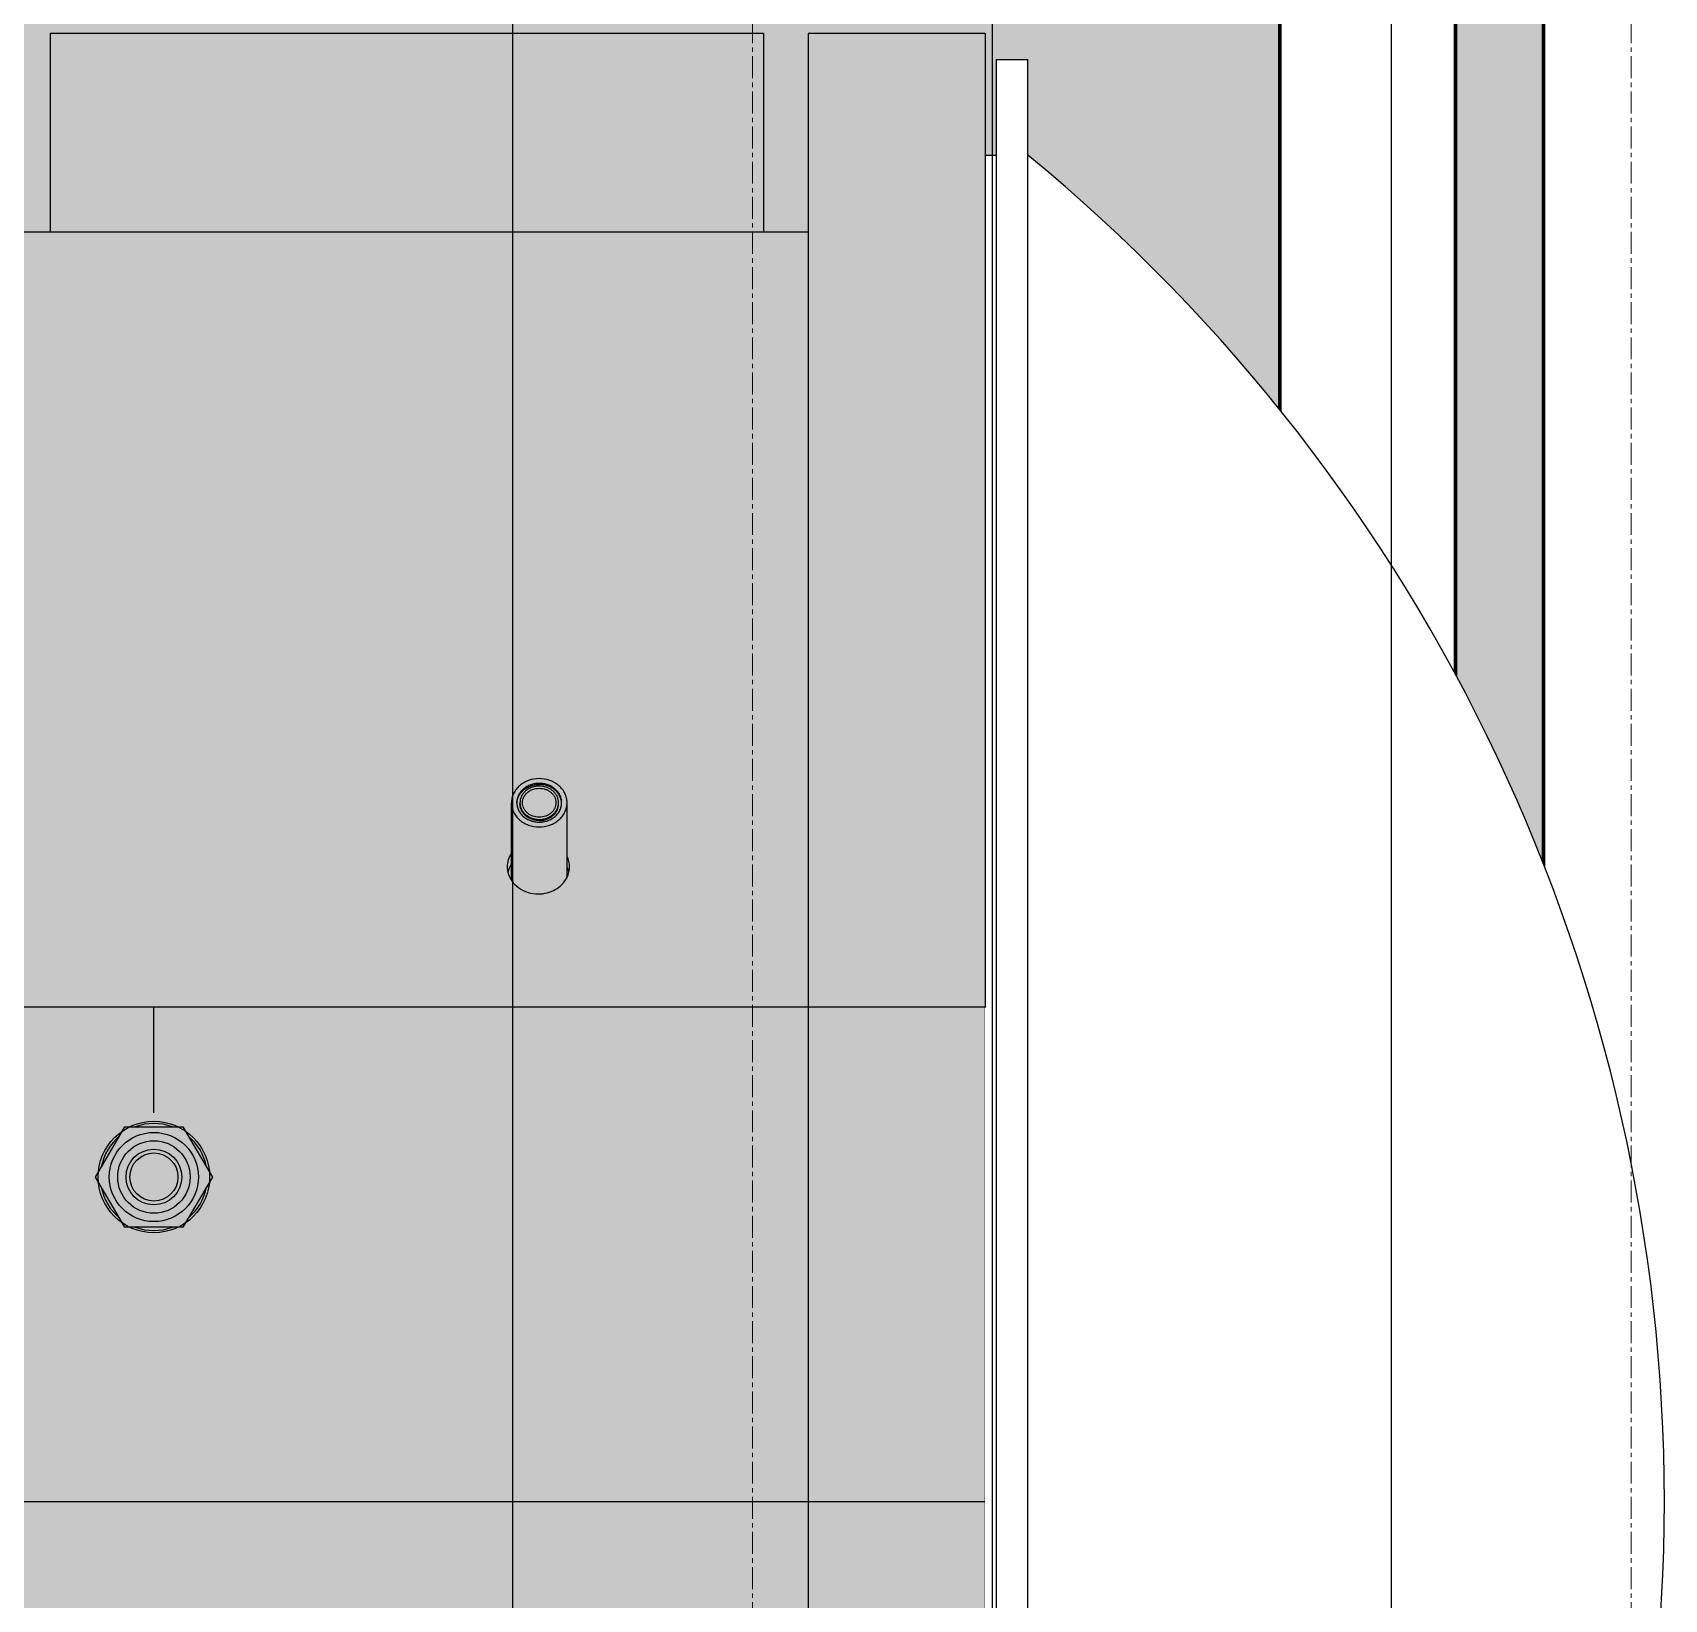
# Model space of a CAD drawing. Header units: millimetres. Extents: x -18489 to 17339, y -1599 to 10961.
# Drawn here: x -14359.1 to -14266.3, y 2149.8 to 2238.9 of the extents above; entities that cross this region are included whole.
import ezdxf

# ---------------------------------------------------------------- set-up
doc = ezdxf.new("R2010")
doc.units = ezdxf.units.MM
doc.linetypes.add('188K-SM-07-F10-MECH-CHW PIPE-Y2257103$0$XKA01LR1-HVAC-PIPE-冷卻水-Y2225103 Shawn$0$CENTER', pattern=[2, 1.25, -0.25, 0.25, -0.25])
for name, color, linetype in [('188K-SM-03-F10-MECH-EQ-Y2257103$0$0 Xref', 8, 'Continuous'), ('188K-SM-03-F10-MECH-EQ-Y2257103$0$M-EQU-FOUNDATION', 8, 'Continuous'), ('188K-SM-03-F10-MECH-EQ-Y2257103$0$Micron CUP L10 HVAC EQU$0$M-MECH-EQU', 136, 'Continuous'), ('188K-SM-03-F10-MECH-EQ-Y2257103$0$Micron CUP L10 HVAC EQU$0$M-PHASE1 AREA', 252, 'Continuous'), ('188K-SM-07-F10-MECH-CHW PIPE-Y2257103$0$M-CWTR-5PIPE-R', 94, 'Continuous'), ('188K-SM-07-F10-MECH-CHW PIPE-Y2257103$0$M-CWTR-5PIPE-S', 144, 'Continuous')]:
    doc.layers.add(name, color=color, linetype=linetype)
doc.layers.add('188K-SM-07-F10-MECH-CHW PIPE-Y2257103$0$XKA01LR1-HVAC-PIPE-冷卻水-Y2225103 Shawn$0$M-PIPE-CEN', color=8, linetype='188K-SM-07-F10-MECH-CHW PIPE-Y2257103$0$XKA01LR1-HVAC-PIPE-冷卻水-Y2225103 Shawn$0$CENTER', lineweight=9)
doc.styles.add('188K-SM-03-F10-MECH-EQ-Y2257103$0$Micron CUP L10 HVAC EQU$0$Standard', font='arial.ttf')
doc.dimstyles.new('188K-SM-03-F10-MECH-EQ-Y2257103$0$Micron CUP L10 HVAC EQU$0$Standard', dxfattribs={"dimtxt": 0.18, "dimasz": 0.18, "dimexe": 0.18, "dimexo": 0.0625, "dimgap": 0.09, "dimtad": 0, "dimtih": 1, "dimtoh": 1, "dimdec": 4, "dimzin": 0, "dimdsep": 46, "dimtxsty": '188K-SM-03-F10-MECH-EQ-Y2257103$0$Micron CUP L10 HVAC EQU$0$Standard', "dimcen": 0.09, "dimadec": 0, "dimazin": 0, "dimtfac": 1, "dimtdec": 4, "dimtofl": 0, "dimtmove": 0, "dimatfit": 3, "dimfxl": 1, "dimtolj": 1, "dimtzin": 0, "dimarcsym": 0})

# ---------------------------------------------------------------- blocks, each defined once
blk = doc.blocks.new('*D252')
at = {"layer": '188K-SM-03-F10-MECH-EQ-Y2257103$0$Micron CUP L10 HVAC EQU$0$M-PHASE1 AREA', "color": 0, "lineweight": -2, "transparency": 16777216}
for p, q in [((18382.33, 13214.75), (18382.33, 12660.38)), ((17909.33, 12660.56), (17439.2, 12660.56)), ((17909.33, 12600.37), (17909.33, 12660.74)), ((18382.15, 12660.56), (17909.51, 12660.56))]:
    blk.add_line(p, q, dxfattribs=at)
at = {"layer": '188K-SM-03-F10-MECH-EQ-Y2257103$0$Micron CUP L10 HVAC EQU$0$M-PHASE1 AREA', "color": 0, "transparency": 16777216}
for points in [[(17909.51, 12660.59), (17909.51, 12660.53), (17909.33, 12660.56)], [(18382.15, 12660.59), (18382.15, 12660.53), (18382.33, 12660.56)]]:
    blk.add_solid(points, dxfattribs=at)
at = {"layer": 'DefPoints', "color": 0, "transparency": 16777216}
for p in [(18382.33, 13214.82), (17909.33, 12660.56), (17909.33, 12600.31)]:
    blk.add_point(p, dxfattribs=at)
at = {"layer": '188K-SM-03-F10-MECH-EQ-Y2257103$0$Micron CUP L10 HVAC EQU$0$M-PHASE1 AREA', "color": 0, "transparency": 16777216, "insert": (17438.59, 12660.56), "char_height": 0.18, "attachment_point": 5, "style": '188K-SM-03-F10-MECH-EQ-Y2257103$0$Micron CUP L10 HVAC EQU$0$Standard'}
blk.add_mtext('\\A1;473.0000', dxfattribs=at)
blk = doc.blocks.new('188K-SM-07-F10-MECH-CHW PIPE-Y2257103')
at = {"layer": '188K-SM-07-F10-MECH-CHW PIPE-Y2257103$0$M-CWTR-5PIPE-R', "color": 8}
for p, q in [((-14331.799, 1064.345), (-14331.799, 5902.859)), ((-14304.499, 1064.345), (-14304.499, 5902.859))]:
    blk.add_line(p, q, dxfattribs=at)
at = {"layer": '188K-SM-07-F10-MECH-CHW PIPE-Y2257103$0$M-CWTR-5PIPE-S', "color": 8}
blk.add_line((-14281.799, 1064.345), (-14281.799, 5952.859), dxfattribs=at)
at = {"layer": '188K-SM-07-F10-MECH-CHW PIPE-Y2257103$0$XKA01LR1-HVAC-PIPE-冷卻水-Y2225103 Shawn$0$M-PIPE-CEN', "color": 8, "linetype": '188K-SM-07-F10-MECH-CHW PIPE-Y2257103$0$XKA01LR1-HVAC-PIPE-冷卻水-Y2225103 Shawn$0$CENTER'}
for p, q in [((-14268.149, 1064.345), (-14268.149, 5952.859)), ((-14318.149, 1064.345), (-14318.149, 5902.859))]:
    blk.add_line(p, q, dxfattribs=at)
blk = doc.blocks.new('188K-SM-03-F10-MECH-EQ-Y2257103$0$Micron CUP L10 HVAC EQU$0$A$C0c53ceb0')
at = {"layer": '188K-SM-03-F10-MECH-EQ-Y2257103$0$Micron CUP L10 HVAC EQU$0$M-PHASE1 AREA'}
for p, q in [((18256.26007, 13214.65005), (17850.27106, 13214.65005)), ((17850.27106, 13214.65005), (17850.27106, 13101.81891)), ((18256.26007, 13214.65005), (18256.26007, 13101.81891)), ((18281.63439, 13214.65005), (18281.63439, 11543.4106)), ((18382.32831, 13214.65005), (18281.63439, 13214.65005)), ((18382.32831, 13214.65005), (18382.32831, 10096.93438)), ((17733.43688, 13101.81891), (18281.63439, 13101.81891)), ((18112.73731, 12734.05633), (18112.73731, 12776.87372)), ((18144.4539, 12734.56884), (18144.4539, 12776.87372)), ((17876.02417, 12563.83564), (17892.84617, 12592.38057)), ((17892.84617, 12592.38057), (17925.80701, 12592.38057)), ((17925.80701, 12592.38057), (17942.62901, 12563.83564)), ((17892.84617, 12535.29071), (17876.02417, 12563.83564)), ((17942.62901, 12563.83564), (17925.80701, 12535.29071)), ((17925.80701, 12535.29071), (17892.84617, 12535.29071)), ((18509.19987, 12379.03032), (13383.58898, 12379.03032))]:
    blk.add_line(p, q, dxfattribs=at)
for radius in [31.71789, 25.37327, 20.61578, 15.85829, 13.67619]:
    blk.add_circle((17909.32659, 12563.83564), radius, dxfattribs=at)
for centre, radius, start, end in [((18125.42201, 12776.23938), 9.57644, 176.20888376, 177.5215235), ((18131.76919, 12776.23938), 9.57644, 2.4784765, 3.79111624), ((18123.85369, 12740.43715), 13.48888, 180.05324986, 193.29407331), ((18132.06708, 12734.13856), 13.77524, 13.42363065, 25.60772121), ((18132.33856, 12740.43715), 13.48888, 346.7059267, 359.94675014), ((18124.66891, 12734.0582), 11.9316, 180.00897902, 186.9636012), ((18131.34882, 12740.77841), 14.53898, 332.85224405, 334.66286979), ((18131.77694, 12740.5859), 14.06966, 334.625343, 346.64234337), ((17909.32659, 12563.83564), 30.4679, 69.65458536, 110.34541464), ((17909.32659, 12563.83564), 30.4679, 129.92689214, 169.05142826), ((17909.32659, 12563.83564), 30.4679, 10.94857173, 50.07310786), ((17909.32659, 12563.83564), 30.4679, 190.96919944, 230.13638244), ((17909.32659, 12563.83564), 30.4679, 309.86361756, 349.03080056), ((17909.32659, 12563.83564), 30.4679, 249.62238986, 290.37761014)]:
    blk.add_arc(centre, radius, start, end, dxfattribs=at)
for points, knots in [([(18144.4539, 12776.87372), (18144.4539, 12777.77261), (18144.2464, 12779.58793), (18143.32831, 12782.19101), (18141.84243, 12784.58412), (18139.85024, 12786.67429), (18137.43013, 12788.3848), (18133.74131, 12790.08422), (18128.5956, 12790.95839), (18123.4499, 12790.08422), (18119.76107, 12788.3848), (18117.34097, 12786.67429), (18115.34878, 12784.58412), (18113.86289, 12782.19101), (18112.94481, 12779.58793), (18112.73731, 12777.77261), (18112.73731, 12776.87372)], [0, 0, 0, 0, 0.058089309, 0.116891314, 0.176995868, 0.238758498, 0.302267021, 0.367347052, 0.5, 0.632652948, 0.697732979, 0.761241502, 0.823004132, 0.883108686, 0.941910691, 1, 1, 1, 1]), ([(18128.5956, 12787.9156), (18127.76343, 12787.9156), (18126.10346, 12787.77485), (18123.70614, 12787.14795), (18121.49228, 12786.12855), (18119.54699, 12784.75338), (18117.94516, 12783.07286), (18116.7505, 12781.14881), (18116.01237, 12779.05592), (18115.84553, 12777.5964), (18115.84553, 12776.87372)], [0, 0, 0, 0, 0.133645381, 0.266025132, 0.396059392, 0.522951331, 0.646355363, 0.766446302, 0.883938511, 1, 1, 1, 1]), ([(18115.86653, 12776.87256), (18115.91267, 12777.56894), (18116.16108, 12778.96617), (18116.97918, 12780.94948), (18118.2123, 12782.76081), (18119.81363, 12784.33516), (18121.72452, 12785.61877), (18123.87682, 12786.56789), (18126.19373, 12787.15053), (18127.79368, 12787.28127), (18128.5956, 12787.28127)], [0, 0, 0, 0, 0.115995418, 0.233686338, 0.354067785, 0.477704284, 0.604674932, 0.734600329, 0.866716281, 1, 1, 1, 1]), ([(18128.5956, 12786.37743), (18127.87935, 12786.37743), (18126.45062, 12786.25628), (18124.38726, 12785.71672), (18122.4818, 12784.83932), (18120.80749, 12783.65572), (18119.4288, 12782.2093), (18118.40057, 12780.55327), (18117.76526, 12778.75193), (18117.62166, 12777.49573), (18117.62166, 12776.87372)], [0, 0, 0, 0, 0.133645381, 0.266025132, 0.396059392, 0.522951331, 0.646355363, 0.766446302, 0.883938511, 1, 1, 1, 1]), ([(18141.34567, 12776.87372), (18141.34567, 12777.5964), (18141.17884, 12779.05592), (18140.44071, 12781.14881), (18139.24605, 12783.07286), (18137.64422, 12784.75338), (18135.69893, 12786.12855), (18133.48507, 12787.14795), (18131.08775, 12787.77485), (18129.42778, 12787.9156), (18128.5956, 12787.9156)], [0, 0, 0, 0, 0.116061489, 0.233553698, 0.353644637, 0.477048668, 0.603940608, 0.733974867, 0.866354619, 1, 1, 1, 1]), ([(18141.32468, 12776.87256), (18141.27853, 12777.56894), (18141.03012, 12778.96617), (18140.21202, 12780.94948), (18138.9789, 12782.76081), (18137.37757, 12784.33516), (18135.46669, 12785.61877), (18133.31439, 12786.56789), (18130.99747, 12787.15053), (18129.39753, 12787.28127), (18128.5956, 12787.28127)], [0, 0, 0, 0, 0.115995418, 0.233686338, 0.354067785, 0.477704284, 0.604674932, 0.734600329, 0.866716281, 1, 1, 1, 1]), ([(18139.56954, 12776.87372), (18139.56954, 12777.49573), (18139.42595, 12778.75193), (18138.79064, 12780.55327), (18137.7624, 12782.2093), (18136.38372, 12783.65572), (18134.70941, 12784.83932), (18132.80395, 12785.71672), (18130.74058, 12786.25628), (18129.31185, 12786.37743), (18128.5956, 12786.37743)], [0, 0, 0, 0, 0.116061489, 0.233553698, 0.353644637, 0.477048668, 0.603940608, 0.733974867, 0.866354619, 1, 1, 1, 1]), ([(18112.73731, 12776.87372), (18112.73731, 12775.97484), (18112.94481, 12774.15951), (18113.86289, 12771.55643), (18115.34878, 12769.16332), (18117.34097, 12767.07315), (18119.76107, 12765.36264), (18123.4499, 12763.66322), (18128.5956, 12762.78905), (18133.74131, 12763.66322), (18137.43013, 12765.36264), (18139.85024, 12767.07315), (18141.84243, 12769.16332), (18143.32831, 12771.55643), (18144.2464, 12774.15951), (18144.4539, 12775.97484), (18144.4539, 12776.87372)], [0, 0, 0, 0, 0.058089309, 0.116891314, 0.176995868, 0.238758498, 0.302267021, 0.367347052, 0.5, 0.632652948, 0.697732979, 0.761241502, 0.823004132, 0.883108686, 0.941910691, 1, 1, 1, 1]), ([(18115.84553, 12776.87372), (18115.84553, 12776.15104), (18116.01237, 12774.69152), (18116.7505, 12772.59863), (18117.94516, 12770.67458), (18119.54699, 12768.99406), (18121.49228, 12767.61889), (18123.70614, 12766.59949), (18126.10346, 12765.97259), (18127.76343, 12765.83184), (18128.5956, 12765.83184)], [0, 0, 0, 0, 0.116061489, 0.233553698, 0.353644637, 0.477048668, 0.603940608, 0.733974867, 0.866354619, 1, 1, 1, 1]), ([(18117.62166, 12776.87372), (18117.62166, 12776.25171), (18117.76526, 12774.99551), (18118.40057, 12773.19417), (18119.4288, 12771.53814), (18120.80749, 12770.09172), (18122.4818, 12768.90812), (18124.38726, 12768.03072), (18126.45062, 12767.49116), (18127.87935, 12767.37001), (18128.5956, 12767.37001)], [0, 0, 0, 0, 0.116061489, 0.233553698, 0.353644637, 0.477048668, 0.603940608, 0.733974867, 0.866354619, 1, 1, 1, 1]), ([(18128.5956, 12766.73568), (18127.87936, 12766.73568), (18126.45063, 12766.85683), (18124.38726, 12767.39638), (18122.48179, 12768.27378), (18120.80749, 12769.45738), (18119.4288, 12770.90381), (18118.40058, 12772.55984), (18117.76529, 12774.36118), (18117.6217, 12775.61738), (18117.6217, 12776.23939)], [0, 0, 0, 0, 0.133644167, 0.266025723, 0.39605975, 0.522951796, 0.646355834, 0.766446646, 0.883938687, 1, 1, 1, 1]), ([(18119.08063, 12776.87372), (18119.08063, 12777.41305), (18119.20512, 12778.50225), (18119.756, 12780.06409), (18120.64751, 12781.49995), (18121.84281, 12782.75407), (18123.29489, 12783.78036), (18125.50818, 12784.80001), (18128.5956, 12785.32453), (18131.68302, 12784.80001), (18133.89632, 12783.78036), (18135.34839, 12782.75407), (18136.5437, 12781.49995), (18137.43521, 12780.06409), (18137.98609, 12778.50225), (18138.11058, 12777.41305), (18138.11058, 12776.87372)], [0, 0, 0, 0, 0.058089637, 0.116891049, 0.176995969, 0.238758441, 0.302267042, 0.367347105, 0.5, 0.632652895, 0.697732958, 0.761241559, 0.823004031, 0.88310895, 0.941910363, 1, 1, 1, 1]), ([(18138.11058, 12776.87372), (18138.11058, 12776.33439), (18137.98609, 12775.24519), (18137.43521, 12773.68335), (18136.5437, 12772.24749), (18135.34839, 12770.99337), (18133.89632, 12769.96708), (18131.68302, 12768.94743), (18128.5956, 12768.42291), (18125.50818, 12768.94743), (18123.29489, 12769.96708), (18121.84281, 12770.99337), (18120.64751, 12772.24749), (18119.756, 12773.68335), (18119.20512, 12775.24519), (18119.08063, 12776.33439), (18119.08063, 12776.87372)], [0, 0, 0, 0, 0.058089637, 0.116891049, 0.176995969, 0.238758441, 0.302267042, 0.367347105, 0.5, 0.632652895, 0.697732958, 0.761241559, 0.823004031, 0.88310895, 0.941910363, 1, 1, 1, 1]), ([(18128.5956, 12765.83184), (18129.42778, 12765.83184), (18131.08775, 12765.97259), (18133.48507, 12766.59949), (18135.69893, 12767.61889), (18137.64422, 12768.99406), (18139.24605, 12770.67458), (18140.44071, 12772.59863), (18141.17884, 12774.69152), (18141.34567, 12776.15104), (18141.34567, 12776.87372)], [0, 0, 0, 0, 0.133645381, 0.266025132, 0.396059392, 0.522951331, 0.646355363, 0.766446302, 0.883938511, 1, 1, 1, 1]), ([(18128.5956, 12767.37001), (18129.31185, 12767.37001), (18130.74058, 12767.49116), (18132.80395, 12768.03072), (18134.70941, 12768.90812), (18136.38372, 12770.09172), (18137.7624, 12771.53814), (18138.79064, 12773.19417), (18139.42595, 12774.99551), (18139.56954, 12776.25171), (18139.56954, 12776.87372)], [0, 0, 0, 0, 0.133645381, 0.266025132, 0.396059392, 0.522951331, 0.646355363, 0.766446302, 0.883938511, 1, 1, 1, 1]), ([(18128.5956, 12766.73568), (18129.31185, 12766.73568), (18130.74058, 12766.85683), (18132.80395, 12767.39638), (18134.70941, 12768.27378), (18136.38372, 12769.45738), (18137.7624, 12770.90381), (18138.79063, 12772.55984), (18139.42592, 12774.36118), (18139.56951, 12775.61738), (18139.56951, 12776.23939)], [0, 0, 0, 0, 0.133644167, 0.266025723, 0.39605975, 0.522951796, 0.646355834, 0.766446646, 0.883938687, 1, 1, 1, 1]), ([(18110.72628, 12737.3354), (18111.55389, 12733.83037), (18116.43075, 12727.15284), (18124.18213, 12724.96008), (18128.09613, 12724.96008)], [0, 0, 0, 0, 0.479203632, 1, 1, 1, 1]), ([(18128.09613, 12724.96008), (18131.41897, 12724.96008), (18137.98191, 12726.55676), (18142.86421, 12731.37139), (18144.28608, 12734.14447)], [0, 0, 0, 0, 0.516032855, 1, 1, 1, 1])]:
    blk.add_open_spline(points, degree=3, knots=knots, dxfattribs=at)
for points in [[(18112.70684, 12748.02516), (18111.238, 12745.81821), (18110.36482, 12743.07568), (18110.36482, 12740.42462)], [(18112.70684, 12741.8562), (18111.79541, 12740.48692), (18111.10633, 12738.93684), (18110.72628, 12737.33647)], [(18145.82743, 12740.42462), (18145.82743, 12742.42059), (18145.3509, 12744.46069), (18144.48923, 12746.2611)]]:
    blk.add_open_spline(points, degree=3, dxfattribs=at)
blk.add_wipeout([(18406.66169, 11612.71964), (18419.94116, 11623.82927), (18433.02471, 11635.16896), (18445.90837, 11646.73526), (18458.58821, 11658.52466), (18471.06036, 11670.53355), (18483.32103, 11682.75828), (18495.36648, 11695.19513), (18507.19304, 11707.8403), (18518.79712, 11720.68995), (18530.17516, 11733.74017), (18541.32372, 11746.98697), (18552.23939, 11760.42632), (18562.91885, 11774.05413), (18573.35885, 11787.86625), (18583.5562, 11801.85846), (18593.5078, 11816.02651), (18603.21061, 11830.36609), (18612.66169, 11844.87282), (18621.85816, 11859.54228), (18630.7972, 11874.37001), (18639.4761, 11889.35149), (18647.89222, 11904.48215), (18656.04299, 11919.75739), (18663.92593, 11935.17256), (18671.53864, 11950.72295), (18678.87879, 11966.40384), (18685.94416, 11982.21044), (18692.73259, 11998.13794), (18699.24201, 12014.18149), (18705.47045, 12030.3362), (18711.41599, 12046.59715), (18717.07684, 12062.95939), (18722.45126, 12079.41793), (18727.53763, 12095.96777), (18732.33438, 12112.60385), (18736.84007, 12129.32111), (18741.05331, 12146.11446), (18744.97282, 12162.97878), (18748.59742, 12179.90895), (18751.92599, 12196.89979), (18754.95753, 12213.94613), (18757.6911, 12231.04279), (18760.12588, 12248.18455), (18762.26112, 12265.36619), (18764.09618, 12282.58248), (18765.63049, 12299.82817), (18766.86359, 12317.09801), (18767.7951, 12334.38675), (18768.42474, 12351.68911), (18768.75231, 12368.99982), (18768.77772, 12386.31361), (18768.50096, 12403.62521), (18767.92212, 12420.92934), (18767.04136, 12438.22074), (18765.85896, 12455.49413), (18764.37528, 12472.74425), (18762.59077, 12489.96585), (18760.50597, 12507.15369), (18758.12152, 12524.30252), (18755.43814, 12541.40713), (18752.45666, 12558.46229), (18749.17798, 12575.46283), (18745.60309, 12592.40356), (18741.7331, 12609.27932), (18737.56917, 12626.08496), (18733.11258, 12642.81538), (18728.36468, 12659.46547), (18723.32691, 12676.03016), (18718.00083, 12692.50441), (18712.38803, 12708.8832), (18706.49025, 12725.16153), (18700.30926, 12741.33445), (18693.84696, 12757.39704), (18687.10532, 12773.3444), (18680.08638, 12789.17167), (18672.79228, 12804.87404), (18665.22526, 12820.44671), (18657.3876, 12835.88495), (18649.2817, 12851.18405), (18640.91004, 12866.33936), (18632.27515, 12881.34625), (18623.37967, 12896.20015), (18614.22631, 12910.89655), (18604.81785, 12925.43095), (18595.15717, 12939.79895), (18585.2472, 12953.99615), (18575.09097, 12968.01824), (18564.69156, 12981.86094), (18554.05215, 12995.52004), (18543.17598, 13008.99138), (18532.06635, 13022.27085), (18520.72666, 13035.3544), (18509.16036, 13048.23806), (18497.37096, 13060.9179), (18485.36207, 13073.39005), (18473.13734, 13085.65072), (18460.70049, 13097.69617), (18448.05532, 13109.52273), (18435.20567, 13121.12681), (18422.15545, 13132.50486), (18408.90865, 13143.65341), (18406.66169, 13145.50567), (18406.66169, 13199.79401), (18388.6713, 13199.79401), (18388.6713, 13145.50567), (18382.32772, 13145.50567), (18382.32772, 11612.71964), (18388.6713, 11612.71964), (18388.6713, 11558.4313), (18406.66169, 11558.4313)]).dxf.layer = '188K-SM-03-F10-MECH-EQ-Y2257103$0$Micron CUP L10 HVAC EQU$0$M-PHASE1 AREA'
for p, q in [((18406.66169, 13199.79401), (18388.6713, 13199.79401)), ((18388.6713, 13199.79401), (18388.6713, 11558.4313)), ((18406.66169, 11558.4313), (18406.66169, 13199.79401)), ((18382.32772, 13145.50567), (18388.6713, 13145.50567))]:
    blk.add_line(p, q, dxfattribs=at)
blk.add_arc((17776.78296, 12379.11266), 992.02089, 309.41590656, 50.58409344, dxfattribs=at)
dim = blk.add_linear_dim(base=(17909.32772, 12660.55617), p1=(18382.32772, 13214.8156), p2=(17909.32772, 12600.31068), angle=180, dimstyle='188K-SM-03-F10-MECH-EQ-Y2257103$0$Micron CUP L10 HVAC EQU$0$Standard', dxfattribs=at)
dim.commit()
dim.dimension.update_dxf_attribs({"geometry": '*D252', "text_midpoint": (17438.58855, 12660.55617), "dimtype": 128})
blk = doc.blocks.new('188K-SM-03-F10-MECH-EQ-Y2257103$0$Micron CUP L10 HVAC EQU')
at = {"layer": '188K-SM-03-F10-MECH-EQ-Y2257103$0$Micron CUP L10 HVAC EQU$0$M-MECH-EQU'}
blk.add_blockref('188K-SM-03-F10-MECH-EQ-Y2257103$0$Micron CUP L10 HVAC EQU$0$A$C0c53ceb0', (-206166.7, 2082.18), dxfattribs=at)
blk = doc.blocks.new('188K-SM-03-F10-MECH-EQ-Y2257103')
at = {"layer": '188K-SM-03-F10-MECH-EQ-Y2257103$0$M-EQU-FOUNDATION'}
h = blk.add_hatch(dxfattribs=at)
h.set_pattern_fill('AR-CONC', color=256, scale=0.1)
h.set_pattern_definition([(50, (4473.521, 709.199), (18.218467, -1.593909), [1.905, -20.955]), (355, (4473.521, 709.2), (-3.524342, 19.105685), [1.524, -16.764058]), (100.45144, (4475.04, 709.066), (14.694125, 17.511775), [1.619001, -17.809024]), (46.1842, (4473.521, 714.28), (27.107904, -4.204233), [2.8575, -31.4325]), (96.63556, (4475.78, 713.93), (23.740413, 24.742612), [2.428502, -26.71356]), (351.18415, (4473.52, 714.28), (23.740413, 24.742612), [2.285997, -25.145973]), (21, (4476.061, 713.009), (15.161439, -10.22652), [1.905, -20.955]), (326, (4476.061, 713.01), (6.180203, 18.418797), [1.524, -16.764]), (71.45144, (4477.325, 712.157), (21.341642, 8.192277), [1.619001, -17.808994]), (37.5, (4473.5214, 709.199), (0.3088603, 8.4555039), [0, -16.5608, 0, -17.018, 0, -16.8275]), (7.5, (4473.521, 709.199), (6.6819663, 10.0180575), [0, -9.7028, 0, -16.1798, 0, -6.4135]), (327.5, (4467.857, 709.199), (13.5590595, -0.5728744), [0, -6.35, 0, -19.812, 0, -26.289]), (317.5, (4465.317, 709.199), (14.812918, 2.542649), [0, -8.255, 0, -13.1572, 0, -18.669])])
h.paths.add_polyline_path([(-14928.149, 5602.459), (-14278.149, 5602.459), (-14278.149, 1902.459), (-14928.149, 1902.459)], flags=16)
h.paths.add_polyline_path([(-14933.149, 5607.459), (-14273.149, 5607.459), (-14273.149, 1897.459), (-14933.149, 1897.459)])
h = blk.add_hatch(dxfattribs=at)
h.set_pattern_fill('AR-CONC', color=256, scale=0.3)
h.set_pattern_definition([(50, (4473.52, 709.2), (54.6554, -4.78173), [5.715, -62.865]), (355, (4473.52, 709.2), (-10.57303, 57.31705), [4.572, -50.29218]), (100.45144, (4478.076, 708.8), (44.08237, 52.53533), [4.857, -53.42707]), (46.1842, (4473.52, 724.44), (81.32371, -12.6127), [8.5725, -94.2975]), (96.63556, (4480.3, 723.39), (71.22124, 74.22784), [7.2855, -80.14068]), (351.18415, (4473.52, 724.44), (71.22124, 74.22784), [6.858, -75.43792]), (21, (4481.14, 720.63), (45.48432, -30.67956), [5.715, -62.865]), (326, (4481.14, 720.63), (18.54061, 55.25639), [4.572, -50.292]), (71.45144, (4484.93, 718.07), (64.02493, 24.57683), [4.857, -53.42698]), (37.5, (4473.521, 709.2), (0.926581, 25.366512), [0, -49.6824, 0, -51.054, 0, -50.4825]), (7.5, (4473.52, 709.2), (20.0459, 30.054172), [0, -29.1084, 0, -48.5394, 0, -19.2405]), (327.5, (4456.529, 709.2), (40.677179, -1.718623), [0, -19.05, 0, -59.436, 0, -78.867]), (317.5, (4448.91, 709.2), (44.438754, 7.62795), [0, -24.765, 0, -39.4716, 0, -56.007])])
h.paths.add_polyline_path([(-14918.149, 5592.459), (-14288.149, 5592.459), (-14288.149, 1912.459), (-14918.149, 1912.459)])
at = {"layer": '188K-SM-03-F10-MECH-EQ-Y2257103$0$M-EQU-FOUNDATION', "const_width": 0.2}
for points in [[(-14933.149, 5607.459), (-14273.149, 5607.459), (-14273.149, 1897.459), (-14933.149, 1897.459)], [(-14928.149, 5602.459), (-14278.149, 5602.459), (-14278.149, 1902.459), (-14928.149, 1902.459)], [(-14918.149, 5592.459), (-14288.149, 5592.459), (-14288.149, 1912.459), (-14918.149, 1912.459)]]:
    blk.add_lwpolyline(points, close=True, dxfattribs=at)
at = {"layer": '188K-SM-03-F10-MECH-EQ-Y2257103$0$0 Xref', "xscale": 0.1, "yscale": 0.1, "zscale": 0.1}
blk.add_blockref('188K-SM-03-F10-MECH-EQ-Y2257103$0$Micron CUP L10 HVAC EQU', (4473.521, 709.199), dxfattribs=at)

msp = doc.modelspace()

# ---------------------------------------------------------------- block references
msp.add_blockref('188K-SM-03-F10-MECH-EQ-Y2257103', (0, 0))

# ---------------------------------------------------------------- next in the draw order: block references
msp.add_blockref('188K-SM-07-F10-MECH-CHW PIPE-Y2257103', (0, 0))

doc.saveas('drawing.dxf')
